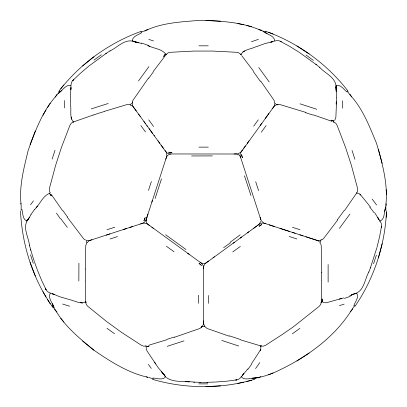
<?xml version="1.0" encoding="UTF-8"?>
<svg xmlns="http://www.w3.org/2000/svg" width="407" height="407" viewBox="0 0 407 407"><rect width="100%" height="100%" fill="white"/><g stroke="black" fill="none" stroke-linecap="round" stroke-linejoin="round"><path stroke-width="0.61" d="M198.636 295.172L198.636 303.347M208.364 303.383L208.364 295.497M321.438 280.326L321.433 272.604M85.256 269.027L85.76 245.563L86.747 243.015M321.744 280.637L321.265 302.416L320.721 304.446L319.292 306.262L293.233 326.918L281.746 334.849L265.664 345.233L263.553 346.123L261.513 346.143L240.807 339.947M64.352 100.554L64.448 107.926M21.164 205.052L21.159 210.104M85.638 269.027L85.567 280.901M260.872 346.744L260.76 349.272L260.205 350.376L260.76 349.272M385.841 210.144L385.851 205.403M354.929 306.415C374.17 278.383 385.129 244.699 386.513 210.75M73.224 122.553L73.255 121.317M328.128 282.107L328.118 264.504M78.922 263.217L78.841 281.023M336.508 101.704L335.877 117.267L334.732 120.467M333.689 121.795L333.73 120.889M342.536 108.231L342.658 100.773M132.29 40.619C132.753 35.964 138.634 34.844 141.885 32.55M386.477 212.464L386.167 217.348M132.295 103.281L132.875 100.432L148.53 77.961M274.46 103.871L274.216 106.156L272.471 108.567M132.361 102.279L132.397 101.999M20.843 204.324L20.986 203.215M385.836 205.113C388.253 184.193 382.285 163.182 376.521 143.32C369.622 126.73 362.947 109.066 350.605 95.584M379.405 221.169C384.763 220.085 383.928 213.049 385.17 208.989M384.757 211.457L385.521 206.944M146.357 219.037L146.123 220.411L146.8 217.725L146.357 219.037A4.899 4.899 0 0 0 147.634 224.094L201.211 263.075L202.457 264.28L203.266 265.786L203.5 268.869M376.979 247.431L379.736 236.075L381.522 226.18L381.405 227.452C382.605 223.596 379.578 220.635 377.782 217.628L378.861 219.434L374.532 212.459M378.378 257.804L382.173 243.676M376.811 247.939L370.39 267.923M165.817 159.152L166.855 155.718L166.422 152.554L161.101 145.146M155.092 198.54L161.487 178.866M52.142 159.101L55.011 150.28M376.383 255.143L373.57 263.767M148.469 190.435L151.379 181.497M146.657 218.121L147.181 216.504M147.431 215.735L147.975 214.067M151.836 202.177L152.376 200.529M56.939 95.019C42.694 110.531 35.15 131.023 28.149 150.488C23.977 167.964 18.997 186.177 21.052 204.339M35.338 130.983L30.103 144.643M370.685 267.277L368.788 272.125M368.869 271.922C364.901 278.734 364.372 289.489 356.501 293.091M260.297 350.183L253.246 361.095M353.831 305.586C355.108 301.816 359.213 297.451 356.847 293.422M55.327 97.095L56.792 94.465M351.592 310.063C334.076 338.054 305.509 358.099 275.946 371.764C269.108 374.847 261.92 377.253 254.416 377.976C250.173 378.047 243.737 381.018 241.051 376.256M28.78 218.289L27.839 219.989L30.937 214.743M42.964 115.329L45.986 109.956M50.209 293.31C47.573 298.148 52.874 303.22 54.217 307.702M251.668 363.431L252.93 361.421M47.578 107.336L50.198 103.2M27.06 220.955C22.838 228.51 28.678 237.49 29.497 245.35M260.79 221.479L258.862 224.516L257.458 225.534M28.225 219.144L29.426 217.313M259.819 362.556L255.565 368.574M138.538 80.896L148.881 66.651M349.918 214.057L339.387 228.413M354.899 305.336L351.923 309.422M49.618 193.727L50.178 192.923M57.092 94.775L59.89 90.944M30.535 204.813L33.445 200.819M58.694 91.483C79.665 64.021 108.954 42.842 141.483 31.232M344.795 210.185L357.087 192.409L357.697 190.461L357.504 188.176L351.338 165.181L345.533 147.359L337.016 125.132L335.729 123.214L333.964 122.064M148.708 78.271L153.241 72.024M344.403 210.2L337.367 219.765M253.642 126.211L258.272 119.831M247.217 143.33L249.043 140.812M242.445 149.893L240.496 152.493L237.617 153.882L234.035 153.958M243.671 148.209L245.38 145.854M260.134 125.554L261.884 123.143M268.885 113.502L265.339 118.386M266.127 125.58L261.319 132.194M153.18 71.596L166.366 54.258L168.005 52.935L170.223 52.305L194.002 51.068L212.744 51.058L236.513 52.294L238.751 52.824L240.41 54.004M337.678 219.989L323.479 238.675L321.983 239.799M241.28 53.887C244.566 49.288 251.119 49.15 255.886 46.759M260.561 346.545L261.314 345.563M247.832 368.93L242.536 375.198L243.915 373.616C241.616 376.256 239.733 380.052 235.699 380.097L236.945 379.817L226.979 381.176L215.328 382.061M34.626 209.498C39.911 204.456 42.704 195.833 49.847 193.188M60.735 88.695L63.858 84.926M36.06 207.677L37.51 205.911M165.369 377.131C162.261 380.626 156.843 378.067 152.864 378.022M202.203 326.434L200.051 328.398L174.181 337.372M202.182 326.455L201.358 327.411L201.557 327.203M352.864 308.954L350.605 311.416M87.144 242.816L89.072 240.69L91.901 239.759M59.753 92.272C63.034 89.82 66 84.391 70.716 85.46M58.267 93.727L61.538 90.522M132.519 102.823L130.138 104.68M88.975 65.995L80.067 73.56L72.807 80.515L73.652 79.558C70.431 81.965 71.083 86.142 70.808 89.632L70.996 87.536L70.401 95.721L70.686 104.792M93.941 56.776L82.565 65.975M89.408 65.68L106.349 53.281M93.992 60.099L101.333 54.777M299.852 328.388L292.348 333.837M240.344 246.413L232.733 251.938M208.659 260.989L205.825 262.993L204.1 263.543M213.019 257.819L214.413 256.807M240.201 238.075L241.712 236.976M253.668 228.286L256.705 226.083M233.135 243.203L234.529 242.196M247.415 232.829L248.86 231.781M230.418 242.826L223.621 247.695M296.922 361.014L309.183 353.037M105.734 53.638L110.114 50.829M109.931 50.946C117.155 47.736 123.886 39.408 132.377 41.087M244.866 50.839L242.857 51.908M144.811 31.013C161.716 22.619 181.324 21.922 199.73 20.35C220.406 20.996 242.226 21.836 261.375 30.591M260.831 376.679L258.099 377.945M201.572 326.348L202.635 325.834L203.368 324.527L203.5 323.005L203.5 268.137L203.551 266.514L205.062 263.695L256.054 226.557C258.766 224.41 262.042 221.713 265.669 223.697M276.109 105.037L274.745 105.662L273.743 106.817L240.298 153.251L240.074 154.94L240.369 156.649L260.302 217.999L260.546 219.739M349.715 295.838L355.306 293.416L351.455 295.009M256.334 46.683L264.871 43.61L272.843 41.646L270.792 42.114C274.206 41.336 277.961 39.367 281.252 41.707L280.082 41.199L288.939 45.955L298.886 52.091M273.117 372.949L268.569 374.75M354.497 293.864L350.992 295.177M251.429 41.718L258.404 39.352M183.989 340.873L167.252 346.321M91.249 108.898L108.206 103.47M140.873 32.122L145.681 30.566M320.858 302.335L322.247 301.857M344.2 304.105L339.499 305.626M258.038 377.518L253.525 378.968M254.813 379.243C221.698 389.128 185.556 389.046 152.416 379.319M93.122 115.044L72.726 122.197L71.088 123.418L69.897 125.376L61.376 147.604L55.596 165.43L49.42 188.426L49.333 190.735L50.086 192.694M174.221 337.016L166.88 339.407M107.036 229.726L114.81 227.203M109.936 233.903L89.845 240.43L88.355 240.776L86.884 240.481M123.418 229.523L126.333 228.571M129.808 227.442L132.768 226.48M140.481 223.977L143.59 223.021L146.734 223.585L149.679 225.631M117.506 236.559L110.007 238.995M106.227 235.104L141.331 223.702C144.577 223.199 146.322 220.375 146.896 217.389L166.066 158.384C166.549 155.993 168.559 153.999 171.067 153.958M104.64 111.294L127.111 104.523L129.838 104.67M166.677 339.789L149.476 345.004M84.997 302.33C79.64 304.182 74.252 300.422 68.987 299.511M240.232 54.584L241.417 54.233M343.65 297.909L326.419 302.752L323.021 302.65M321.438 302.07L322.308 301.831M336.406 85.445C340.974 84.442 343.854 89.693 347.044 92.074M251.516 380.291L246.774 381.507M339.209 299.114L341.417 298.54M276.811 104.808L279.701 104.482L305.911 112.429M320.747 240.084L317.933 240.674L315.099 239.759M237.749 383.425L243.793 382.214M146.271 30.037L147.919 29.726M277.788 104.563L278.062 104.513M251.943 378.347L256.476 377.676M205.896 386.599L220.502 385.841M145.818 346.067L143.717 346.174L141.55 345.38L121.591 332.402L106.42 321.398L87.912 306.42L86.416 304.685L85.765 302.752L85.261 281.14M191.575 155.952L212.439 155.912M207.539 382.371L199.735 382.377M198.957 45.828L208.226 45.833M207.804 383.882L198.738 383.872M198.921 147.125L208.318 147.131M200.325 382.3L193.803 382.132M220.502 21.159L205.896 20.401M194.51 382.209C185.292 380.677 174.094 383.14 166.229 377.487M185.439 381.644L189.53 381.919M203.48 263.502L202.233 263.415L200.62 262.647M80.301 302.691L82.555 303.006M258.908 29.696L261.864 30.276M147.919 377.274C128.083 372.965 110.439 361.492 93.941 350.224C79.543 338.349 64.25 325.982 55.042 309.371M141.488 43.417L133.537 41.529L137.591 42.501M237.749 23.575L243.793 24.786M246.774 25.493L251.516 26.709M68.58 299.308L59.87 296.779L52.264 293.681L54.197 294.51C50.982 293.137 46.79 292.516 45.498 288.695L46.144 289.794L41.773 280.733L37.332 269.927M134.458 41.641L136.569 42.216M69.633 306.212L62.597 304.029M135.439 41.901L138.589 42.786M300.025 103.831L316.773 109.264M238.706 346.016L221.8 340.435M153.429 378.958L148.631 377.391M165.242 54.131L166.646 54.558M261.66 30.662L266.168 32.138M148.804 39.408L153.505 40.939M265.288 31.166C297.888 42.628 327.075 63.935 348.173 91.285M305.667 112.693L313.008 115.074M240.669 339.58L229.4 335.841M292.501 227.304L300 229.741M274.232 226.48L263.441 222.924L261.228 220.614L260.053 217.231M279.996 228.358L285.8 230.24M286.36 230.423L289.285 231.374M292.145 232.3L295.131 233.272M305.825 236.747L314.474 239.555M269.231 224.857L317.155 240.43L318.564 241.025L319.581 242.129M299.893 234.819L302.996 235.826M296.957 238.98L289.184 236.457M356.395 192.852L359.834 194.088L360.709 194.958L359.834 194.088M229.283 336.202L207.122 328.48L205.001 326.75M313.4 114.881L332.153 121.413M85.088 301.974L86.253 302.386M268.569 32.25L273.117 34.051M149.913 46.378L147.787 45.543C153.612 48.575 161.716 48.647 165.827 54.182M26.582 220.889C22.299 219.017 23.057 213.07 21.876 209.274M130.148 104.986L132.768 106.166L136.289 110.994M146.322 376.755L147.843 377.472M264.86 32.418C268.213 34.783 274.287 35.923 274.73 40.741M263.019 31.451L267.078 33.572M309.183 53.963L296.922 45.986M299.318 52.401L316.341 64.682M84.992 239.754L83.649 238.817L67.114 216.982M186.035 249.567L165.644 234.763M306.039 55.037L313.375 60.378M114.499 333.73L107 328.276M174.069 251.801L166.468 246.276M151.811 227.182L153.297 228.261M187.729 253.276L189.174 254.329M82.565 341.025L93.941 350.224M315.817 64.204L319.841 67.506M319.673 67.369C324.928 73.245 334.997 77.076 335.984 85.668M360.556 194.811L368.757 204.889M56.939 311.981L54.462 309.335M165.074 150.615L167.079 152.976L168.62 153.709L170.335 153.958L236.594 154.004A4.894 4.894 0 0 1 240.593 157.341M368.966 205.291L370.487 207.112M63.858 322.074L60.735 318.305M164.219 375.03L161.548 371.677L164.896 375.661L158.237 367.679L147.09 351.073L146.24 348.952L146.199 346.128M372.171 199.089L376.582 204.991M53.312 307.982C33.008 279.914 22.1 245.35 20.487 210.862M241.646 55.561L253.52 71.189M258.786 67.511L269.185 81.96M347.135 90.98L350.101 95.07M145.772 345.655L146.357 346.438M54.853 309.142L52.076 305.301M151.297 368.406L148.397 364.402M67.47 216.916L62.927 210.668M148.748 119.862L153.551 126.475M138.578 114.143L140.257 116.458M147.354 126.221L133.257 106.817L132.463 105.51L132.295 104.019M149.084 128.602L152.635 133.491M154.426 135.953L146.871 125.554M157.957 140.812L159.788 143.33M145.487 131.929L140.853 125.549M154.009 135.378L163.324 148.209M143.925 121.505L145.67 123.906M260.643 80.983L274.028 100.264L274.73 102.905M62.5 210.597L51.17 194.292M60.475 218.91L56.471 213.161M72.884 121.337C69.526 116.794 71.418 110.516 70.62 105.24M50.198 303.8L47.578 299.664M154.497 362.113L155.728 364.036M349.949 94.037L351.592 96.937M204.935 326.312L203.51 323.819L203.5 320.843M42.964 291.671L45.986 297.044M320.548 243.579L321.22 245.375L321.764 272.756M52.182 303.607L53.297 305.84M30.103 262.357L35.338 276.017M244.459 175.783L250.951 195.487M352.05 150.458L354.909 159.274M33.277 263.339L30.484 254.711M255.698 181.726L258.603 190.664M30.611 249.476L33.008 257.489A233.939 230.962 72 0 0 34.325 261.416M382.173 163.324L378.378 149.196M30.759 250.173L29.441 245.136M71.093 116.982L71.49 119.226M386.085 203.693L386.284 205.479M336.268 91.56L335.923 86.91L336.62 97.283M386.167 189.652L386.477 194.536M336.045 86.727L336.207 90.008M333.74 120.955L333.76 122.426M350.315 296.26A230.387 92.506 27.2 0 1 344.317 298.402M369.754 207.127A232.606 92.71 9.3 0 1 373.875 212.454M320.07 243.244A4.894 2.183 -72 0 1 321.469 239.331M214.794 382.036A232.641 229.721 0 0 1 206.909 382.28M251.811 363.843A232.773 93.356 80.9 0 1 247.949 369.297M201.724 326.643A4.899 2.188 0 0 1 204.767 326.567M260.872 345.619A4.899 2.198 -0.1 0 1 260.638 346.413M30.876 214.743A230.489 92.542 -8.8 0 1 34.554 209.498M37.19 269.414A233.939 230.962 72 0 1 34.524 261.991M67.333 227.335A237.418 131.247 29.8 0 1 60.979 218.874M85.836 239.86A4.894 2.193 72 0 1 86.854 242.735M86.065 301.984A4.899 2.193 71.9 0 1 85.241 302.004M141.382 43.091A230.276 92.689 63.3 0 1 147.68 45.177M336.416 97.436A236.742 93.564 -45.8 0 1 336.146 104.146M277.32 104.92A4.899 2.188 36 0 1 274.811 103.19M240.618 54.797A4.899 2.193 35.9 0 1 241.275 54.299M240.13 234.87A233.76 71.128 -36 0 1 230.047 242.297M93.188 115.079A229.517 116.733 3.4 0 1 104.513 111.457M253.368 71.693A226.694 115.288 75.4 0 1 260.282 81.339M322.13 299.064L322.227 301.338L322.13 299.064M336.116 86.289L336.096 87.098L336.172 85.587L336.116 86.289M145.136 217.73L143.997 220.706L145.136 217.73M164.957 54.563L163.7 56.456L164.957 54.563M27.808 219.734L26.862 220.909L27.808 219.734M260.348 225.32L259.081 226.292L261.752 224.557L260.348 225.32M148.138 346.215L147.141 346.647L149.267 345.853L148.138 346.215M356.013 293.345L355.179 293.635L356.639 293.243L356.013 293.345M171.932 152.391L168.752 152.223L171.932 152.391M333.236 120.818L331.049 120.207L333.236 120.818M133.766 41.422L132.356 40.883L133.766 41.422M200.315 264.311L198.998 263.405L201.475 265.41L200.315 264.311M50.666 194.948L49.944 194.134L51.353 195.915L50.666 194.948M165.181 376.312L164.647 375.61L165.471 376.877L165.181 376.312M242.353 157.682L241.529 154.604L242.353 157.682"/></g></svg>
